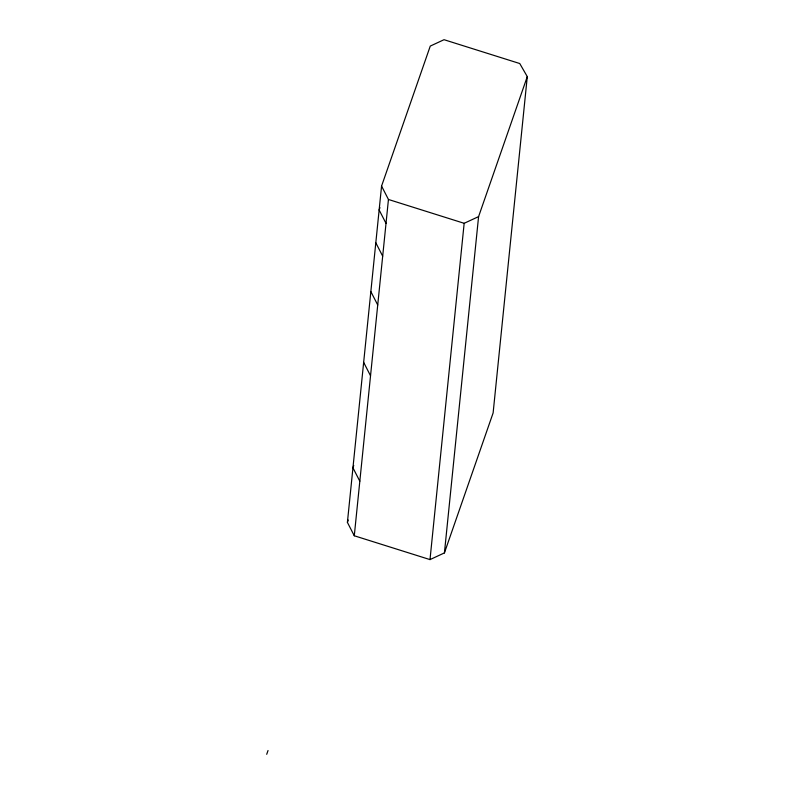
<?xml version="1.0" encoding="UTF-8"?>
<svg xmlns="http://www.w3.org/2000/svg" width="794" height="794" viewBox="0 0 794 794"><rect width="100%" height="100%" fill="white"/><g stroke="black" fill="none" stroke-linecap="round" stroke-linejoin="round"><path stroke-width="1.19" d="M347.405 522.383L381.567 186.074L430.269 46.082L444.035 39.7L519.752 63.53L527.285 76.621L493.124 412.92L444.422 552.912L430.001 559.601L354.283 535.771L347.405 522.383L348.219 520.04M354.283 535.771L388.445 199.473L381.567 186.074M430.001 559.601L464.162 223.303L478.584 216.613L527.285 76.621M444.422 552.912L478.584 216.613M379.949 207.631L379.135 209.963L386.013 223.362M353.757 465.483L352.943 467.815L359.821 481.214M266.715 754.3L268.025 750.529M388.445 199.473L464.162 223.303M375.81 242.775L382.688 256.174M370.848 291.587L377.726 304.985M363.662 362.382L370.53 375.77"/></g></svg>
